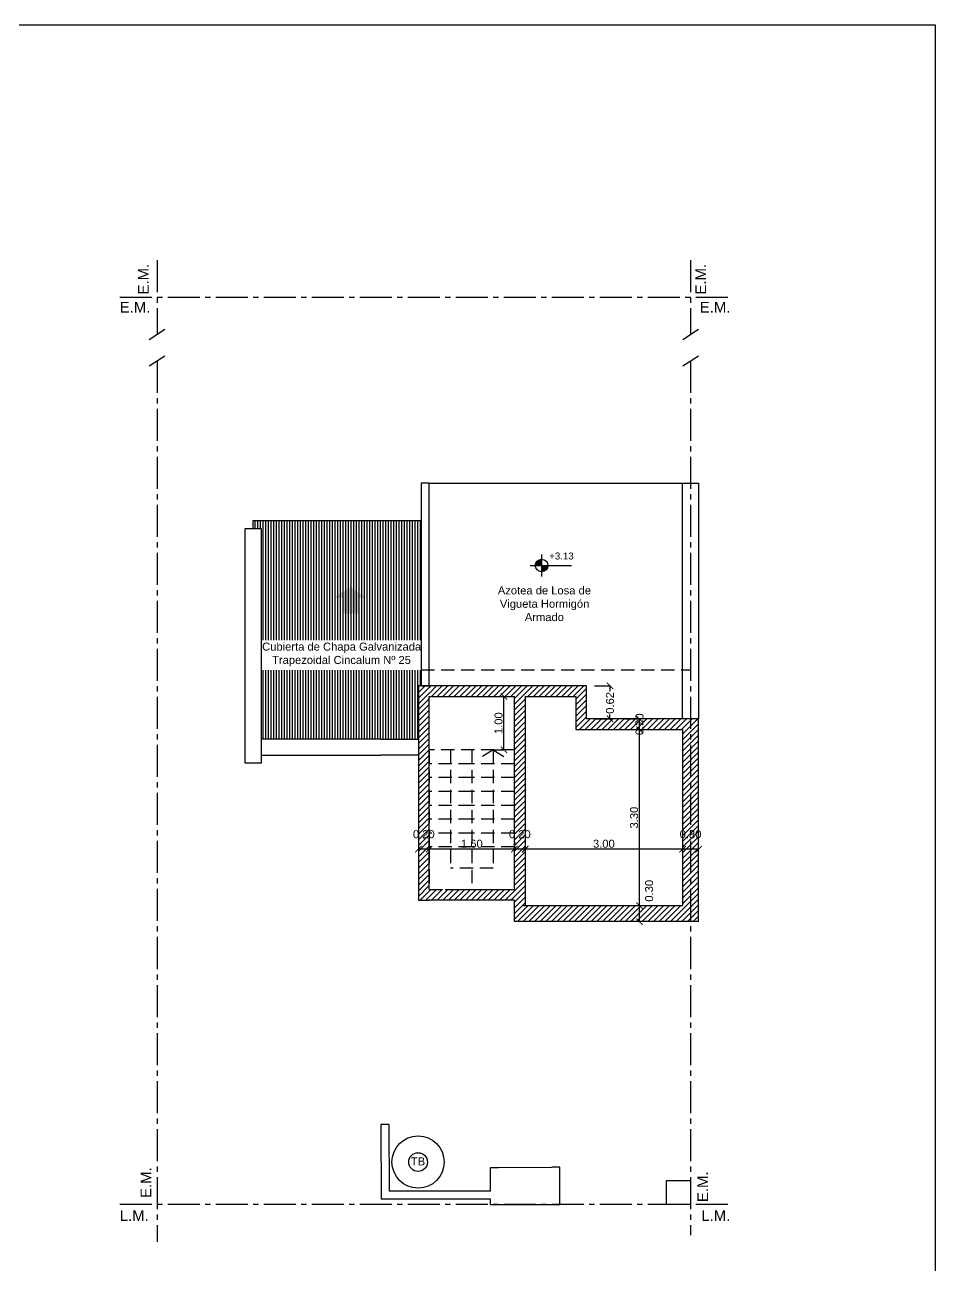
# Model space of a CAD drawing. Header units: millimetres. Extents: x 141 to 456, y -20 to 129.
# Drawn here: x 339.36 to 356.43, y 7.73 to 30.98 of the extents above; entities that cross this region are included whole.
import ezdxf

# ---------------------------------------------------------------- set-up
doc = ezdxf.new("R2010")
doc.units = ezdxf.units.MM
doc.header["$LTSCALE"] = 0.1
doc.header["$MEASUREMENT"] = 0
doc.header["$PDMODE"] = 3
doc.header["$PDSIZE"] = 0.1
for name, pattern in [('ACAD_ISO04W100', [30, 24, -3, 0, -3]), ('RAYITAS', [0.375, 0.25, -0.125]), ('TRAZOS2', [0.375, 0.25, -0.125])]:
    doc.linetypes.add(name, pattern=pattern)
doc.layers.get('DEFPOINTS').update_dxf_attribs({"color": 1})
doc.layers.add('17.Sombras', color=8, linetype='Continuous', lineweight=5)
for name, color, linetype in [('Cotas', 1, 'Continuous'), ('Cubierta', 7, 'Continuous'), ('EJES', 6, 'Continuous'), ('ELMER', 2, 'Continuous'), ('Muros', 7, 'Continuous'), ('Textos', 7, 'Continuous')]:
    doc.layers.add(name, color=color, linetype=linetype)
doc.styles.add('ARIAL', font='arial.ttf', dxfattribs={"height": 0.18})
doc.styles.add('Arial20', font='arial.ttf', dxfattribs={"height": 0.2})
doc.styles.add('Diego', font='arial.ttf')
doc.styles.get("Standard").update_dxf_attribs({"font": 'arial.ttf'})
doc.dimstyles.new('COTA-1-100', dxfattribs={"dimtxt": 0.2, "dimasz": 0.12, "dimexe": 0.012, "dimexo": 0.15, "dimgap": 0.025, "dimtad": 1, "dimzin": 0, "dimdsep": 46, "dimtxsty": 'Arial20', "dimblk1": 'ARCHTICK', "dimblk2": 'ARCHTICK', "dimsah": 1, "dimcen": 0.09, "dimclrd": 256, "dimclre": 256, "dimclrt": 256, "dimazin": 0, "dimtfac": 1, "dimtofl": 0, "dimtmove": 2, "dimatfit": 3, "dimldrblk": 'ARCHTICK', "dimfxl": 1, "dimtolj": 1, "dimtzin": 0, "dimarcsym": 0})

# ---------------------------------------------------------------- blocks, each defined once
blk = doc.blocks.new('_ARCHTICK')
at = {"color": 0, "linetype": 'ByBlock', "const_width": 0.15}
blk.add_lwpolyline([(-0.5, -0.5), (0.5, 0.5)], dxfattribs=at)
blk = doc.blocks.new('*D41')
at = {"layer": 'Cotas', "lineweight": -2, "transparency": 16777216}
for p, q in [((350.871, 14.472), (350.895, 14.472)), ((350.883, 14.172), (350.883, 14.472)), ((350.871, 14.172), (350.895, 14.172))]:
    blk.add_line(p, q, dxfattribs=at)
at = {"layer": 'DEFPOINTS', "color": 0, "transparency": 16777216}
for p in [(350.721, 14.472), (350.883, 14.472), (350.721, 14.172)]:
    blk.add_point(p, dxfattribs=at)
at = {"layer": 'Cotas', "lineweight": -2, "transparency": 16777216, "xscale": 0.12, "yscale": 0.12, "zscale": 0.12}
for p, rotation in [((350.883, 14.472), 90), ((350.883, 14.172), 270)]:
    blk.add_blockref('_ARCHTICK', p, dxfattribs=dict(at, rotation=rotation))
at = {"layer": 'Cotas', "color": 2, "transparency": 16777216, "insert": (351.063, 14.751), "char_height": 0.15, "attachment_point": 5, "rotation": 90}
blk.add_mtext('\\A1;0.30', dxfattribs=at)
blk = doc.blocks.new('*D42')
at = {"layer": 'Cotas', "lineweight": -2, "transparency": 16777216}
for p, q in [((350.609, 17.772), (350.895, 17.772)), ((350.883, 14.472), (350.883, 17.772)), ((350.871, 14.472), (350.895, 14.472))]:
    blk.add_line(p, q, dxfattribs=at)
at = {"layer": 'DEFPOINTS', "color": 0, "transparency": 16777216}
for p in [(350.459, 17.772), (350.883, 17.772), (350.721, 14.472)]:
    blk.add_point(p, dxfattribs=at)
at = {"layer": 'Cotas', "lineweight": -2, "transparency": 16777216, "xscale": 0.12, "yscale": 0.12, "zscale": 0.12}
for p, rotation in [((350.883, 17.772), 90), ((350.883, 14.472), 270)]:
    blk.add_blockref('_ARCHTICK', p, dxfattribs=dict(at, rotation=rotation))
at = {"layer": 'Cotas', "color": 2, "transparency": 16777216, "insert": (350.781, 16.122), "char_height": 0.15, "attachment_point": 5, "rotation": 90}
blk.add_mtext('\\A1;3.30', dxfattribs=at)
blk = doc.blocks.new('*D43')
at = {"layer": 'Cotas', "lineweight": -2, "transparency": 16777216}
for p, q in [((350.609, 17.972), (350.895, 17.972)), ((350.883, 17.772), (350.883, 17.972)), ((350.609, 17.772), (350.895, 17.772))]:
    blk.add_line(p, q, dxfattribs=at)
at = {"layer": 'DEFPOINTS', "color": 0, "transparency": 16777216}
for p in [(350.459, 17.972), (350.883, 17.972), (350.459, 17.772)]:
    blk.add_point(p, dxfattribs=at)
at = {"layer": 'Cotas', "lineweight": -2, "transparency": 16777216, "xscale": 0.12, "yscale": 0.12, "zscale": 0.12}
for p, rotation in [((350.883, 17.972), 90), ((350.883, 17.772), 270)]:
    blk.add_blockref('_ARCHTICK', p, dxfattribs=dict(at, rotation=rotation))
at = {"layer": 'Cotas', "color": 2, "transparency": 16777216, "insert": (350.883, 17.872), "char_height": 0.15, "attachment_point": 5, "rotation": 90}
blk.add_mtext('\\A1;0.20', dxfattribs=at)
blk = doc.blocks.new('*D39')
at = {"layer": 'Cotas', "lineweight": -2, "transparency": 16777216}
for p, q in [((348.235, 18.392), (348.353, 18.392)), ((348.341, 17.392), (348.341, 18.392)), ((348.112, 17.392), (348.353, 17.392))]:
    blk.add_line(p, q, dxfattribs=at)
at = {"layer": 'DEFPOINTS', "color": 0, "transparency": 16777216}
for p in [(348.085, 18.392), (348.341, 18.392), (347.962, 17.392)]:
    blk.add_point(p, dxfattribs=at)
at = {"layer": 'Cotas', "lineweight": -2, "transparency": 16777216, "xscale": 0.12, "yscale": 0.12, "zscale": 0.12}
for p, rotation in [((348.341, 18.392), 90), ((348.341, 17.392), 270)]:
    blk.add_blockref('_ARCHTICK', p, dxfattribs=dict(at, rotation=rotation))
at = {"layer": 'Cotas', "color": 2, "transparency": 16777216, "insert": (348.24, 17.892), "char_height": 0.15, "attachment_point": 5, "rotation": 90}
blk.add_mtext('\\A1;1.00', dxfattribs=at)
blk = doc.blocks.new('Nivel Planta')
at = {"layer": 'Cubierta'}
h = blk.add_hatch(color=1, dxfattribs=at)
h.paths.add_polyline_path([(509.851, 209.413, 0.414214), (509.733, 209.295), (509.851, 209.295)])
h.paths.add_polyline_path([(509.969, 209.295), (509.851, 209.295), (509.851, 209.177, 0.414214)])
at = {"layer": 'Cotas', "color": 1}
for p, q in [((509.851, 209.499), (509.851, 209.09)), ((509.636, 209.295), (510.413, 209.295))]:
    blk.add_line(p, q, dxfattribs=at)
blk.add_circle((509.851, 209.295), 0.118, dxfattribs=at)
blk = doc.blocks.new('*D40')
at = {"layer": 'Cotas', "lineweight": -2, "transparency": 16777216}
for p, q in [((350.039, 18.592), (350.341, 18.592)), ((350.329, 18.592), (350.329, 18.491)), ((350.039, 17.972), (350.341, 17.972)), ((350.329, 17.972), (350.329, 18.053))]:
    blk.add_line(p, q, dxfattribs=at)
at = {"layer": 'DEFPOINTS', "color": 0, "transparency": 16777216}
for p in [(349.889, 18.592), (349.889, 17.972), (350.329, 17.972)]:
    blk.add_point(p, dxfattribs=at)
at = {"layer": 'Cotas', "lineweight": -2, "transparency": 16777216, "xscale": 0.12, "yscale": 0.12, "zscale": 0.12}
for p, rotation in [((350.329, 18.592), 90), ((350.329, 17.972), 270)]:
    blk.add_blockref('_ARCHTICK', p, dxfattribs=dict(at, rotation=rotation))
at = {"layer": 'Cotas', "color": 2, "transparency": 16777216, "insert": (350.329, 18.272), "char_height": 0.15, "attachment_point": 5, "rotation": 90}
blk.add_mtext('\\A1;0.62', dxfattribs=at)
blk = doc.blocks.new('*D165')
at = {"layer": 'Cotas', "lineweight": -2, "transparency": 16777216}
for p, q in [((351.689, 15.681), (351.689, 15.543)), ((351.989, 15.531), (351.689, 15.531)), ((351.989, 15.381), (351.989, 15.519))]:
    blk.add_line(p, q, dxfattribs=at)
at = {"layer": 'DEFPOINTS', "color": 0, "transparency": 16777216}
for p in [(351.689, 15.531), (351.689, 15.531), (351.989, 15.531)]:
    blk.add_point(p, dxfattribs=at)
at = {"layer": 'Cotas', "lineweight": -2, "transparency": 16777216, "xscale": 0.12, "yscale": 0.12, "zscale": 0.12, "rotation": 180}
blk.add_blockref('_ARCHTICK', (351.689, 15.531), dxfattribs=at)
at = {"layer": 'Cotas', "lineweight": -2, "transparency": 16777216, "xscale": 0.12, "yscale": 0.12, "zscale": 0.12}
blk.add_blockref('_ARCHTICK', (351.989, 15.531), dxfattribs=at)
at = {"layer": 'Cotas', "color": 2, "transparency": 16777216, "insert": (351.839, 15.81), "char_height": 0.15, "attachment_point": 5}
blk.add_mtext('\\A1;0.30', dxfattribs=at)
blk = doc.blocks.new('*D166')
at = {"layer": 'Cotas', "lineweight": -2, "transparency": 16777216}
for p, q in [((348.739, 15.681), (348.739, 15.543)), ((351.689, 15.681), (351.689, 15.543)), ((351.689, 15.531), (348.739, 15.531))]:
    blk.add_line(p, q, dxfattribs=at)
at = {"layer": 'DEFPOINTS', "color": 0, "transparency": 16777216}
for p in [(348.739, 15.531), (348.739, 15.531), (351.689, 15.531)]:
    blk.add_point(p, dxfattribs=at)
at = {"layer": 'Cotas', "lineweight": -2, "transparency": 16777216, "xscale": 0.12, "yscale": 0.12, "zscale": 0.12, "rotation": 180}
blk.add_blockref('_ARCHTICK', (348.739, 15.531), dxfattribs=at)
at = {"layer": 'Cotas', "lineweight": -2, "transparency": 16777216, "xscale": 0.12, "yscale": 0.12, "zscale": 0.12}
blk.add_blockref('_ARCHTICK', (351.689, 15.531), dxfattribs=at)
at = {"layer": 'Cotas', "color": 2, "transparency": 16777216, "insert": (350.214, 15.632), "char_height": 0.15, "attachment_point": 5}
blk.add_mtext('\\A1;3.00', dxfattribs=at)
blk = doc.blocks.new('*D167')
at = {"layer": 'Cotas', "lineweight": -2, "transparency": 16777216}
for p, q in [((348.539, 15.681), (348.539, 15.543)), ((348.739, 15.681), (348.739, 15.543)), ((348.739, 15.531), (348.539, 15.531))]:
    blk.add_line(p, q, dxfattribs=at)
at = {"layer": 'DEFPOINTS', "color": 0, "transparency": 16777216}
for p in [(348.539, 15.531), (348.539, 15.531), (348.739, 15.531)]:
    blk.add_point(p, dxfattribs=at)
at = {"layer": 'Cotas', "lineweight": -2, "transparency": 16777216, "xscale": 0.12, "yscale": 0.12, "zscale": 0.12, "rotation": 180}
blk.add_blockref('_ARCHTICK', (348.539, 15.531), dxfattribs=at)
at = {"layer": 'Cotas', "lineweight": -2, "transparency": 16777216, "xscale": 0.12, "yscale": 0.12, "zscale": 0.12}
blk.add_blockref('_ARCHTICK', (348.739, 15.531), dxfattribs=at)
at = {"layer": 'Cotas', "color": 2, "transparency": 16777216, "insert": (348.639, 15.81), "char_height": 0.15, "attachment_point": 5}
blk.add_mtext('\\A1;0.20', dxfattribs=at)
blk = doc.blocks.new('*D168')
at = {"layer": 'Cotas', "lineweight": -2, "transparency": 16777216}
for p, q in [((346.939, 15.681), (346.939, 15.543)), ((348.539, 15.681), (348.539, 15.543)), ((348.539, 15.531), (346.939, 15.531))]:
    blk.add_line(p, q, dxfattribs=at)
at = {"layer": 'DEFPOINTS', "color": 0, "transparency": 16777216}
for p in [(346.939, 15.531), (346.939, 15.531), (348.539, 15.531)]:
    blk.add_point(p, dxfattribs=at)
at = {"layer": 'Cotas', "lineweight": -2, "transparency": 16777216, "xscale": 0.12, "yscale": 0.12, "zscale": 0.12, "rotation": 180}
blk.add_blockref('_ARCHTICK', (346.939, 15.531), dxfattribs=at)
at = {"layer": 'Cotas', "lineweight": -2, "transparency": 16777216, "xscale": 0.12, "yscale": 0.12, "zscale": 0.12}
blk.add_blockref('_ARCHTICK', (348.539, 15.531), dxfattribs=at)
at = {"layer": 'Cotas', "color": 2, "transparency": 16777216, "insert": (347.739, 15.632), "char_height": 0.15, "attachment_point": 5}
blk.add_mtext('\\A1;1.60', dxfattribs=at)
blk = doc.blocks.new('*D169')
at = {"layer": 'Cotas', "lineweight": -2, "transparency": 16777216}
for p, q in [((346.739, 15.681), (346.739, 15.543)), ((346.939, 15.681), (346.939, 15.543)), ((346.939, 15.531), (346.739, 15.531))]:
    blk.add_line(p, q, dxfattribs=at)
at = {"layer": 'DEFPOINTS', "color": 0, "transparency": 16777216}
for p in [(346.739, 15.531), (346.739, 15.531), (346.939, 15.531)]:
    blk.add_point(p, dxfattribs=at)
at = {"layer": 'Cotas', "lineweight": -2, "transparency": 16777216, "xscale": 0.12, "yscale": 0.12, "zscale": 0.12, "rotation": 180}
blk.add_blockref('_ARCHTICK', (346.739, 15.531), dxfattribs=at)
at = {"layer": 'Cotas', "lineweight": -2, "transparency": 16777216, "xscale": 0.12, "yscale": 0.12, "zscale": 0.12}
blk.add_blockref('_ARCHTICK', (346.939, 15.531), dxfattribs=at)
at = {"layer": 'Cotas', "color": 2, "transparency": 16777216, "insert": (346.839, 15.81), "char_height": 0.15, "attachment_point": 5}
blk.add_mtext('\\A1;0.20', dxfattribs=at)

msp = doc.modelspace()

# ---------------------------------------------------------------- hatches: boundary and pattern name
at = {"layer": 'Cubierta', "ltscale": 0.01}
msp.add_hatch(color=2, dxfattribs=at).paths.add_polyline_path([(345.6104, 20.246), (345.7604, 20.246), (345.4604, 20.446), (345.1604, 20.246), (345.3104, 20.246), (345.3104, 19.946), (345.6104, 19.946)])
at = {"layer": 'ELMER', "linetype": 'Continuous', "true_color": 0xf8991e}
h = msp.add_hatch(dxfattribs=at)
h.set_pattern_fill('ANSI31', color=30, scale=0.6)
h.paths.add_polyline_path([(348.7394, 18.3921), (348.5394, 18.3921), (348.5394, 14.7721), (346.9411, 14.7721), (346.9411, 14.5721), (348.5394, 14.5721), (348.5394, 14.1721), (348.8394, 14.1721), (348.8394, 14.4721), (348.7394, 14.4721)])
h.paths.add_polyline_path([(351.8394, 17.9721), (351.6894, 17.9721), (349.8894, 17.9721), (349.8894, 18.5921), (346.9434, 18.5921), (346.9434, 18.3921), (349.6894, 18.3921), (349.6894, 17.7721), (351.6894, 17.7721), (351.6894, 17.1721), (351.6894, 14.4721), (349.7894, 14.4721), (348.8394, 14.4721), (348.8394, 14.1721), (351.8394, 14.1721)])
h.paths.add_polyline_path([(351.9894, 17.9721), (351.8394, 17.9721), (351.8394, 14.1721), (351.9894, 14.1721)])
h.paths.add_polyline_path([(346.9394, 18.5921), (346.7394, 18.5921), (346.7394, 14.5721), (346.9394, 14.5721)])
at = {"layer": 'Muros'}
h = msp.add_hatch(dxfattribs=at)
h.set_pattern_fill('_USER,_O', color=9, scale=0.05, angle=90, pattern_type=0)
h.set_pattern_definition([(90, (-20.925114, -478.16987), (-0.05, 3e-18), [])])
h.paths.add_polyline_path([(343.7894, 18.8883), (346.7894, 18.8883), (346.7894, 19.4468), (343.7894, 19.4468)], flags=17)
h.paths.add_polyline_path([(343.6394, 21.5421), (343.7894, 21.5421), (343.7894, 17.5929), (346.0394, 17.5929), (346.7394, 17.5921), (346.7394, 18.5921), (346.7894, 18.5929), (346.7894, 21.6921), (343.6394, 21.6921)])

# ---------------------------------------------------------------- linework, layer by layer
at = {"color": 2, "linetype": 'RAYITAS', "ltscale": 10}
for p, q in [((347.3394, 17.3921), (347.3394, 15.1721)), ((347.7394, 17.3921), (347.7394, 14.7721)), ((348.1394, 17.3921), (347.9394, 17.2671)), ((348.1394, 17.3921), (348.1394, 15.1721)), ((348.1394, 17.3921), (348.3394, 17.2671)), ((347.7394, 17.1321), (346.9394, 17.1321)), ((348.5394, 17.1321), (347.7394, 17.1321)), ((347.7394, 16.8721), (346.9394, 16.8721)), ((348.5394, 16.8721), (347.7394, 16.8721)), ((347.7394, 16.6121), (346.9394, 16.6121)), ((348.5394, 16.6121), (347.7394, 16.6121)), ((347.7394, 16.3521), (346.9394, 16.3521)), ((348.5394, 16.3521), (347.7394, 16.3521)), ((347.7394, 16.0921), (346.9394, 16.0921)), ((348.5394, 16.0921), (347.7394, 16.0921)), ((347.7394, 15.8321), (346.9394, 15.8321)), ((348.5394, 15.8321), (347.7394, 15.8321)), ((347.7394, 15.5721), (346.9394, 15.5721)), ((348.5394, 15.5721), (347.7394, 15.5721)), ((348.1394, 15.1721), (347.3394, 15.1721))]:
    msp.add_line(p, q, dxfattribs=at)
at = {"color": 1, "linetype": 'Continuous'}
for points in [[(341.6931, 25.0864), (341.9856, 25.2767)], [(351.6931, 25.0864), (351.9856, 25.2767)], [(341.6931, 24.5896), (341.9856, 24.7799)], [(351.6931, 24.5896), (351.9856, 24.7799)]]:
    msp.add_lwpolyline(points, dxfattribs=at)
at = {"color": 2, "linetype": 'RAYITAS', "ltscale": 10}
msp.add_lwpolyline([(346.9394, 14.7721), (348.5394, 14.7721), (348.5394, 17.3921), (346.9394, 17.3921)], close=True, dxfattribs=at)
at = {"layer": '17.Sombras', "color": 8, "true_color": 0x7d7d7d}
msp.add_line((349.1861, 9.5712), (348.2861, 9.567), dxfattribs=at)
at = {"layer": 'Cotas', "linetype": 'TRAZOS2', "ltscale": 10}
msp.add_line((346.7894, 18.8921), (351.8394, 18.8921), dxfattribs=at)
at = {"layer": 'EJES', "linetype": 'ACAD_ISO04W100', "ltscale": 0.25}
for p, q in [((341.8394, 26.5721), (341.8394, 25.1815)), ((351.8394, 26.5721), (351.8394, 25.1815)), ((352.5394, 25.8721), (341.1394, 25.8721)), ((341.8394, 24.6847), (341.8394, 8.1721)), ((351.8394, 24.6847), (351.8394, 8.2948)), ((352.5394, 8.8721), (341.1394, 8.8721))]:
    msp.add_line(p, q, dxfattribs=at)
at = {"layer": 'EJES'}
msp.add_lwpolyline([(322.2922, 30.9815), (356.4256, 30.9815), (356.4256, 5.2633), (322.2922, 5.2633)], close=True, dxfattribs=at)
at = {"layer": 'Muros', "color": 3}
msp.add_line((346.9394, 22.3921), (351.6894, 22.3921), dxfattribs=at)
at = {"layer": 'Muros', "color": 5}
for p, q in [((349.8894, 18.5921), (346.9394, 18.5929)), ((346.9394, 18.3921), (348.5394, 18.3921)), ((348.5394, 14.7721), (348.5394, 18.3921)), ((348.7394, 18.3921), (348.7394, 14.4721)), ((348.7394, 18.3921), (349.6894, 18.3921)), ((349.6894, 18.3921), (349.6894, 17.7721)), ((349.8894, 17.9721), (349.8894, 18.5921)), ((351.6894, 17.9721), (349.8894, 17.9721)), ((351.9894, 17.9721), (351.6894, 17.9721)), ((351.9894, 14.1721), (351.9894, 17.9721)), ((349.6894, 17.7721), (351.6894, 17.7721)), ((351.6894, 17.7721), (351.6894, 14.4721)), ((347.2394, 14.7721), (348.5394, 14.7721)), ((348.5394, 14.5721), (346.9394, 14.5721)), ((348.5394, 14.1721), (348.5394, 14.5721)), ((348.6894, 14.4721), (348.8394, 14.4721)), ((348.7939, 14.4721), (351.6894, 14.4721)), ((348.8394, 14.1721), (348.5394, 14.1721)), ((351.9894, 14.1721), (348.6707, 14.1721)), ((346.0323, 10.3721), (346.0389, 8.9721)), ((346.1823, 10.3721), (346.0323, 10.3721)), ((346.1823, 10.3721), (346.1881, 9.1221)), ((348.0861, 9.566), (348.2361, 9.5667)), ((348.0882, 9.1221), (348.0861, 9.566)), ((348.2361, 9.5667), (349.2361, 9.5714)), ((349.3861, 9.5721), (349.2361, 9.5714)), ((349.3894, 8.8721), (349.3861, 9.5721)), ((348.0882, 9.1221), (346.1881, 9.1221)), ((348.0889, 8.9721), (346.0389, 8.9721)), ((348.0894, 8.8721), (348.0889, 8.9721)), ((348.0894, 8.8721), (349.3894, 8.8721))]:
    msp.add_line(p, q, dxfattribs=at)
at = {"layer": 'Muros', "color": 4}
for p, q in [((346.0394, 17.5921), (343.7894, 17.5921)), ((346.0394, 17.5921), (346.7394, 17.5921)), ((343.7894, 17.2921), (346.0394, 17.2921)), ((346.7394, 17.2921), (346.0394, 17.2921))]:
    msp.add_line(p, q, dxfattribs=at)
at = {"layer": 'Muros', "color": 3}
for points in [[(346.7894, 18.5929), (346.9394, 18.5929), (346.9394, 22.3921), (346.7894, 22.3921)], [(351.6894, 22.3921), (351.9894, 22.3921), (351.9894, 17.9721), (351.6894, 17.9721)]]:
    msp.add_lwpolyline(points, close=True, dxfattribs=at)
at = {"layer": 'Muros', "color": 9}
msp.add_lwpolyline([(343.6394, 21.5421), (343.6394, 21.6921), (346.7894, 21.6921)], dxfattribs=at)
at = {"layer": 'Muros', "color": 3}
msp.add_lwpolyline([(343.7894, 17.1421), (343.4894, 17.1421), (343.4894, 21.5421), (343.7894, 21.5421), (343.7894, 17.1421)], dxfattribs=at)
at = {"layer": 'Muros', "color": 5}
for points in [[(346.9394, 18.5921), (346.7394, 18.5921), (346.7394, 14.5721), (346.9394, 14.5721)], [(346.9394, 14.7721), (346.9394, 18.3921)]]:
    msp.add_lwpolyline(points, dxfattribs=at)
msp.add_lwpolyline([(351.3894, 8.8721), (351.3894, 9.3221), (351.8394, 9.3221), (351.8394, 8.8721)], close=True, dxfattribs=at)
at = {"layer": 'Muros', "color": 3}
msp.add_circle((346.7317, 9.6666), 0.4892, dxfattribs=at)
at = {"layer": 'Muros', "color": 1}
msp.add_circle((346.7317, 9.6666), 0.1755, dxfattribs=at)

# ---------------------------------------------------------------- block references
at = {"layer": 'Cubierta', "color": 1}
msp.add_blockref('Nivel Planta', (-160.8035, -188.4473), dxfattribs=at)

# ---------------------------------------------------------------- texts
at = {"layer": 'Cubierta', "color": 1, "insert": (349.1887, 21.0904), "char_height": 0.26, "width": 1.302589, "attachment_point": 1}
msp.add_mtext('{\\H0.5x;+3.13 }', dxfattribs=at)
at = {"layer": 'Textos', "color": 2, "char_height": 0.2, "width": 0.738387, "attachment_point": 3, "rotation": 90, "style": 'Diego'}
for insert in [(341.4819, 26.5019), (351.9295, 26.501), (341.5293, 9.5672), (351.9669, 9.4906)]:
    msp.add_mtext('E.M.', dxfattribs=dict(at, insert=insert))
at = {"layer": 'Textos', "color": 2, "char_height": 0.2, "attachment_point": 7, "style": 'Diego'}
for s, insert, width in [('E.M.', (341.1393, 25.5884), 0.738387), ('E.M.', (352.0131, 25.5884), 0.738387), ('L.M.', (341.1394, 8.5642), 0.601279), ('L.M.', (352.042, 8.5642), 0.601279)]:
    msp.add_mtext(s, dxfattribs=dict(at, insert=insert, width=width))
at = {"layer": 'Textos', "color": 1, "char_height": 0.15, "attachment_point": 1, "style": 'ARIAL'}
for s, insert, width in [('\\pi0.23273;Azotea de Losa de \\P\\pi0.2712;Vigueta Hormigón \\P\\pi0.73921;Armado', (347.9934, 20.4554), 2.204371), ('\\pi0.01857;Cubierta de Chapa Galvanizada\\P\\pi0.20469;Trapezoidal Cincalum Nº 25', (343.7894, 19.4025), 3)]:
    msp.add_mtext(s, dxfattribs=dict(at, insert=insert, width=width))
at = {"layer": 'Textos', "color": 2, "ltscale": 0.01, "insert": (346.8646, 9.6029), "char_height": 0.1521, "width": 0.46025, "attachment_point": 9, "rotation": 0.26785, "style": 'Diego'}
msp.add_mtext('TB', dxfattribs=at)

# ---------------------------------------------------------------- dimensions: what is measured, and where the dimension line sits
at = {"layer": 'Cotas'}
for base, p1, p2, picture, middle in [((350.3291, 17.9721), (349.8894, 18.5921), (349.8894, 17.9721), '*D40', (350.3291, 18.2723)), ((350.8828, 17.9721), (350.459, 17.7721), (350.459, 17.9721), '*D43', (350.8828, 17.8721)), ((350.8828, 14.4721), (350.7209, 14.1721), (350.7209, 14.4721), '*D41', (351.0625, 14.7509))]:
    dim = msp.add_linear_dim(base=base, p1=p1, p2=p2, angle=90, dimstyle='COTA-1-100', override={"dimtxt": 0.15, "dimtxsty": 'Standard', "dimclrt": 2}, dxfattribs=at)
    dim.commit()
    dim.dimension.update_dxf_attribs({"geometry": picture, "text_midpoint": middle, "dimtype": 160})
for base, p1, p2, picture, middle in [((348.3412, 18.3921), (347.9623, 17.3921), (348.0845, 18.3921), '*D39', (348.2396, 17.8921)), ((350.8828, 17.7721), (350.7209, 14.4721), (350.459, 17.7721), '*D42', (350.7812, 16.1221))]:
    dim = msp.add_linear_dim(base=base, p1=p1, p2=p2, angle=90, dimstyle='COTA-1-100', override={"dimtxt": 0.15, "dimtxsty": 'Standard', "dimclrt": 2}, dxfattribs=at)
    dim.commit()
    dim.dimension.update_dxf_attribs({"geometry": picture, "text_midpoint": middle})
for base, p1, p2, picture, middle in [((346.7394, 15.5308), (346.9394, 15.5308), (346.7394, 15.5308), '*D169', (346.8394, 15.8101)), ((348.5394, 15.5308), (348.7394, 15.5308), (348.5394, 15.5308), '*D167', (348.6394, 15.8101)), ((351.6894, 15.5308), (351.9894, 15.5308), (351.6894, 15.5308), '*D165', (351.8394, 15.8102)), ((346.9394, 15.5308), (348.5394, 15.5308), (346.9394, 15.5308), '*D168', (347.7394, 15.6324))]:
    dim = msp.add_linear_dim(base=base, p1=p1, p2=p2, dimstyle='COTA-1-100', override={"dimtxt": 0.15, "dimtxsty": 'Standard', "dimclrt": 2}, dxfattribs=at)
    dim.commit()
    dim.dimension.update_dxf_attribs({"geometry": picture, "text_midpoint": middle})
dim = msp.add_linear_dim(base=(348.7394, 15.5308), p1=(351.6894, 15.5308), p2=(348.7394, 15.5308), text='3.00', dimstyle='COTA-1-100', override={"dimtxt": 0.15, "dimtxsty": 'Standard', "dimclrt": 2}, dxfattribs=at)
dim.commit()
dim.dimension.update_dxf_attribs({"geometry": '*D166', "text_midpoint": (350.2144, 15.6325)})

doc.saveas('drawing.dxf')
